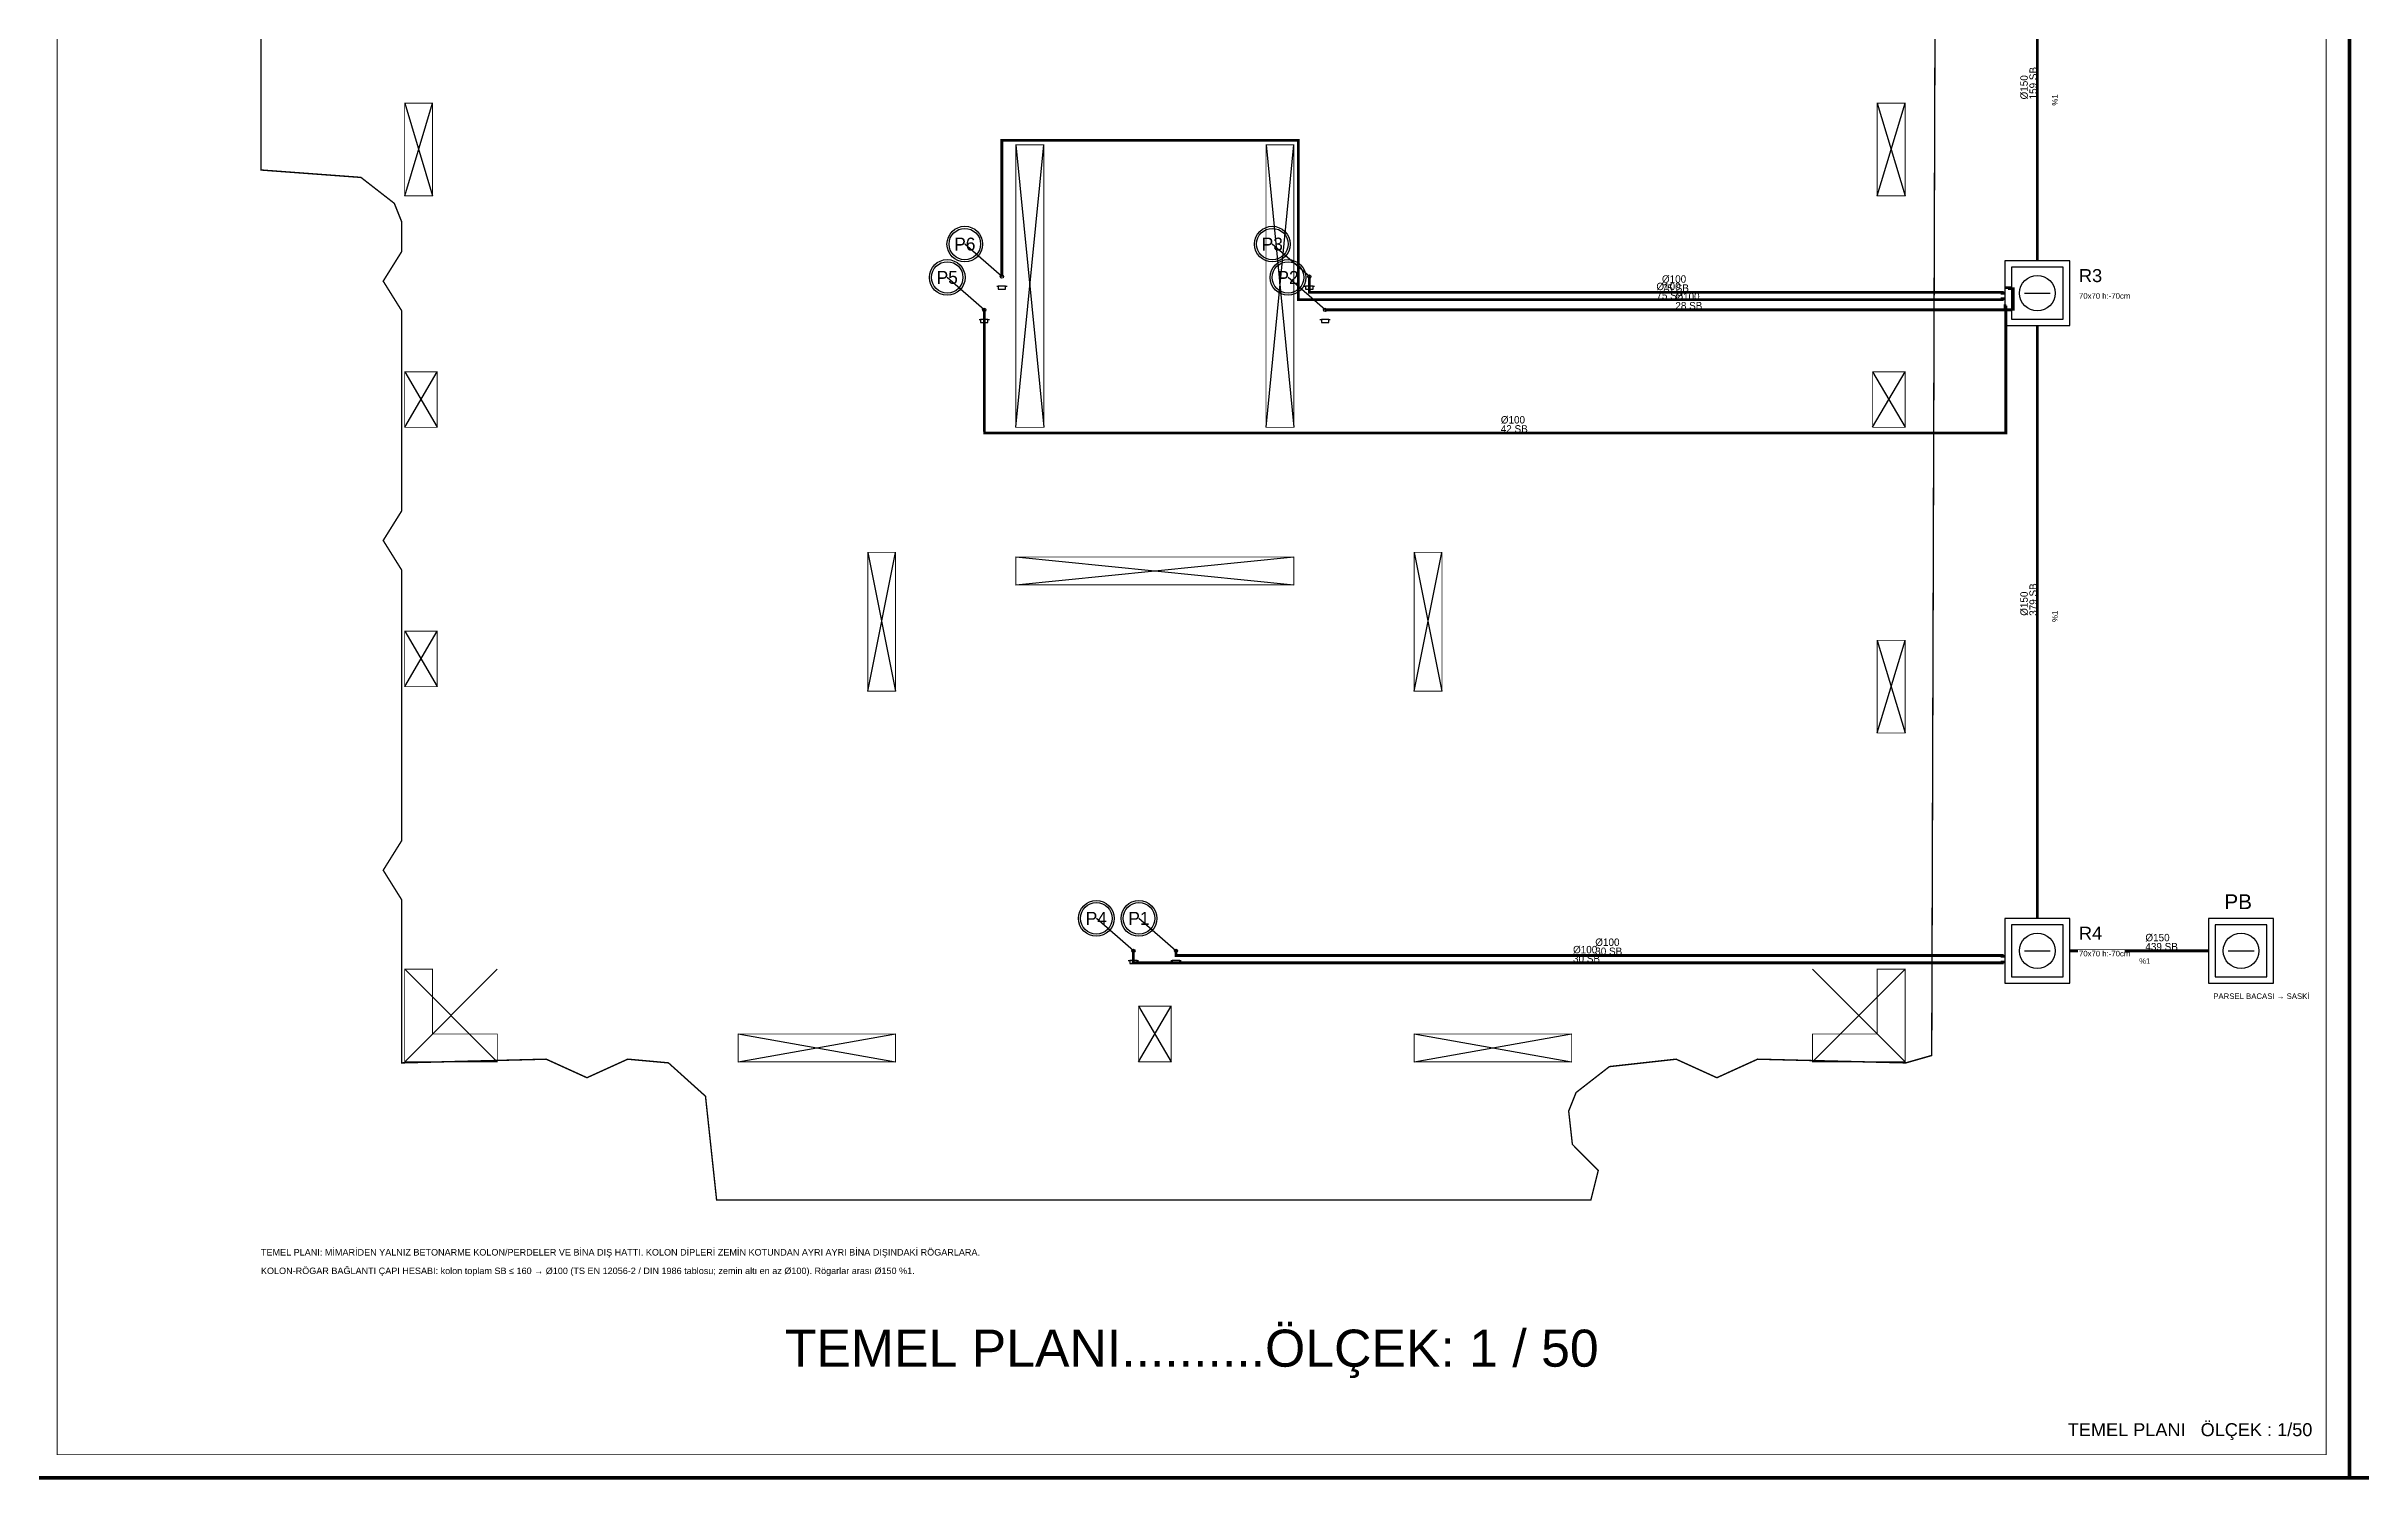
# Model space of a CAD drawing. Header units: centimetres. Extents: x -3962 to 31822, y -2 to 2802.
# Drawn here: x 5013 to 7513, y -2 to 1546 of the extents above; entities that cross this region are included whole.
import ezdxf
from ezdxf.enums import TextEntityAlignment as Align

# ---------------------------------------------------------------- set-up
doc = ezdxf.new("R2010")
doc.units = ezdxf.units.CM
doc.linetypes.add('DASHED', pattern=[18, 12, -6])
doc.linetypes.add('PIS', pattern=[38, 30, -8])
for name, color, linetype in [('ROTAS-BINA-HATTI', 8, 'DASHED'), ('ROTAS-KAT-ADI', 1, 'CONTINUOUS'), ('ROTAS-MIMARI-KOLON', 8, 'CONTINUOUS'), ('ROTAS-PAFTA', 7, 'CONTINUOUS'), ('ROTAS-PIS-SU-BORUSU', 6, 'PIS'), ('ROTAS-PISSU-CAP', 211, 'CONTINUOUS'), ('ROTAS-PISSU-KOLONNO', 211, 'CONTINUOUS'), ('ROTAS-ROGAR', 5, 'CONTINUOUS'), ('ROTAS-TEFRIS', 15, 'CONTINUOUS'), ('ROTAS-YAZI', 7, 'CONTINUOUS')]:
    doc.layers.add(name, color=color, linetype=linetype)
doc.styles.add('ROTAS', font='arial.ttf')

# ---------------------------------------------------------------- blocks, each defined once
blk = doc.blocks.new('ROTAS-PIS-SU-KOLON')
h = blk.add_hatch(color=256)
h.dxf.hatch_style = 1
h.paths.add_polyline_path([(1.5, 0), (1.5, 0.4), (1.3, 0.8), (1.1, 1.1), (0.8, 1.3), (0.4, 1.5), (0, 1.5), (-0.4, 1.5), (-0.8, 1.3), (-1.1, 1.1), (-1.3, 0.8), (-1.5, 0.4), (-1.5, 0), (-1.5, -0.4), (-1.3, -0.8), (-1.1, -1.1), (-0.8, -1.3), (-0.4, -1.5), (0, -1.5), (0.4, -1.5), (0.8, -1.3), (1.1, -1.1), (1.3, -0.8), (1.5, -0.4)])
blk.add_circle((0, 0), 3.5)
blk = doc.blocks.new('ROTAS-KOLON-NO-PIS-SU')
for radius in [27.5, 24.3]:
    blk.add_circle((0, 0), radius)
blk.add_attdef('K', text='', height=20).set_placement((0, 0), align=Align.MIDDLE_CENTER)
blk = doc.blocks.new('ROTAS-PIS-SU-CAP-SB')
for tag, p in [('PSCP_001', (0.83, 1.29)), ('PS_001', (0.83, 0.07))]:
    blk.add_attdef(tag, p, '', height=1)

msp = doc.modelspace()

# ---------------------------------------------------------------- linework, layer by layer
at = {"layer": 'ROTAS-BINA-HATTI', "const_width": 1.5}
msp.add_lwpolyline([(7053, 1716), (7049, 456), (7021, 448), (6861, 452), (6817, 432), (6773, 452), (6701, 444), (6665, 416), (6657, 396), (6661, 360), (6689, 332), (6681, 300), (5737, 300), (5725, 412), (5685, 448), (5641, 452), (5597, 432), (5553, 452), (5397, 448), (5397, 624), (5377, 656), (5397, 688), (5397, 980), (5377, 1012), (5397, 1044), (5397, 1260), (5377, 1292), (5397, 1324), (5397, 1356), (5389, 1376), (5353, 1404), (5245, 1412), (5245, 2128)], dxfattribs=at)
at = {"layer": 'ROTAS-MIMARI-KOLON'}
for p, q in [((5400.2, 1384.2), (5430.2, 1484.2)), ((5400.2, 1484.2), (5430.2, 1384.2)), ((6990.2, 1384.2), (7020.2, 1484.2)), ((6990.2, 1484.2), (7020.2, 1384.2)), ((6060.2, 1134.2), (6090.2, 1439.2)), ((6060.2, 1439.2), (6090.2, 1134.2)), ((6330.2, 1134.2), (6360.2, 1439.2)), ((6330.2, 1439.2), (6360.2, 1134.2)), ((5400.2, 1134.2), (5435.2, 1194.2)), ((5400.2, 1194.2), (5435.2, 1134.2)), ((6985.2, 1134.2), (7020.2, 1194.2)), ((6985.2, 1194.2), (7020.2, 1134.2)), ((5900.2, 849.2), (5930.2, 999.2)), ((5900.2, 999.2), (5930.2, 849.2)), ((6060.2, 964.2), (6360.2, 994.2)), ((6060.2, 994.2), (6360.2, 964.2)), ((6490.2, 849.2), (6520.2, 999.2)), ((6490.2, 999.2), (6520.2, 849.2)), ((5400.2, 854.2), (5435.2, 914.2)), ((5400.2, 914.2), (5435.2, 854.2)), ((6990.2, 804.2), (7020.2, 904.2)), ((6990.2, 904.2), (7020.2, 804.2)), ((5400.2, 449.2), (5500.2, 549.2)), ((5400.2, 549.2), (5500.2, 449.2)), ((6920.2, 449.2), (7020.2, 549.2)), ((6920.2, 549.2), (7020.2, 449.2)), ((6192.7, 449.2), (6227.7, 509.2)), ((6192.7, 509.2), (6227.7, 449.2)), ((5760.2, 449.2), (5930.2, 479.2)), ((5760.2, 479.2), (5930.2, 449.2)), ((6490.2, 449.2), (6660.2, 479.2)), ((6490.2, 479.2), (6660.2, 449.2))]:
    msp.add_line(p, q, dxfattribs=at)
at = {"layer": 'ROTAS-MIMARI-KOLON', "const_width": 1}
for points in [[(5430.2, 1484.2), (5430.2, 1384.2), (5400.2, 1384.2), (5400.2, 1484.2), (5430.2, 1484.2)], [(7020.2, 1484.2), (7020.2, 1384.2), (6990.2, 1384.2), (6990.2, 1484.2), (7020.2, 1484.2)], [(6090.2, 1439.2), (6090.2, 1134.2), (6060.2, 1134.2), (6060.2, 1439.2), (6090.2, 1439.2)], [(6360.2, 1439.2), (6360.2, 1134.2), (6330.2, 1134.2), (6330.2, 1439.2), (6360.2, 1439.2)], [(5435.2, 1194.2), (5435.2, 1134.2), (5400.2, 1134.2), (5400.2, 1194.2), (5435.2, 1194.2)], [(7020.2, 1194.2), (7020.2, 1134.2), (6985.2, 1134.2), (6985.2, 1194.2), (7020.2, 1194.2)], [(5930.2, 999.2), (5930.2, 849.2), (5900.2, 849.2), (5900.2, 999.2), (5930.2, 999.2)], [(6360.2, 964.2), (6060.2, 964.2), (6060.2, 994.2), (6360.2, 994.2), (6360.2, 964.2)], [(6520.2, 999.2), (6520.2, 849.2), (6490.2, 849.2), (6490.2, 999.2), (6520.2, 999.2)], [(5435.2, 914.2), (5435.2, 854.2), (5400.2, 854.2), (5400.2, 914.2), (5435.2, 914.2)], [(7020.2, 904.2), (7020.2, 804.2), (6990.2, 804.2), (6990.2, 904.2), (7020.2, 904.2)], [(5430.2, 549.2), (5430.2, 479.2), (5500.2, 479.2), (5500.2, 449.2), (5400.2, 449.2), (5400.2, 549.2), (5430.2, 549.2)], [(7020.2, 549.2), (7020.2, 449.2), (6920.2, 449.2), (6920.2, 479.2), (6990.2, 479.2), (6990.2, 549.2), (7020.2, 549.2)], [(6227.7, 509.2), (6227.7, 449.2), (6192.7, 449.2), (6192.7, 509.2), (6227.7, 509.2)], [(5930.2, 479.2), (5930.2, 449.2), (5760.2, 449.2), (5760.2, 479.2), (5930.2, 479.2)], [(6660.2, 479.2), (6660.2, 449.2), (6490.2, 449.2), (6490.2, 479.2), (6660.2, 479.2)]]:
    msp.add_lwpolyline(points, close=True, dxfattribs=at)
at = {"layer": 'ROTAS-PAFTA'}
for points, const_width in [([(5000, 0), (7500, 0), (7500, 2800), (5000, 2800)], 4), ([(7500, 0), (10000, 0), (10000, 2800), (7500, 2800)], 4), ([(5025, 25), (7475, 25), (7475, 2775), (5025, 2775)], 1)]:
    msp.add_lwpolyline(points, close=True, dxfattribs=dict(at, const_width=const_width))
at = {"layer": 'ROTAS-PIS-SU-BORUSU'}
for p, q in [((6039.4, 1286.6), (6040.9, 1286.6)), ((6049.1, 1286.6), (6050.6, 1286.6)), ((6371.4, 1286.6), (6372.9, 1286.6)), ((6381.1, 1286.6), (6382.6, 1286.6)), ((6020.4, 1250.6), (6021.9, 1250.6)), ((6030.1, 1250.6), (6031.6, 1250.6)), ((6388.4, 1250.6), (6389.9, 1250.6)), ((6398.1, 1250.6), (6399.6, 1250.6)), ((6181.4, 558.6), (6182.9, 558.6)), ((6191.1, 558.6), (6192.6, 558.6)), ((6227.4, 558.6), (6228.9, 558.6)), ((6237.1, 558.6), (6238.6, 558.6))]:
    msp.add_line(p, q, dxfattribs=at)
at = {"layer": 'ROTAS-PIS-SU-BORUSU', "const_width": 3}
for points in [[(7163, 1649), (7163, 1314)], [(6045, 1297), (6045, 1444), (6365, 1444), (6365, 1272), (7125, 1272), (7125, 1273), (7128, 1273)], [(6377, 1297), (6377, 1280), (7125, 1280), (7125, 1279), (7128, 1279)], [(6394, 1261), (7137, 1261), (7137, 1260), (7137, 1284), (7133, 1284), (7133, 1285), (7128, 1285)], [(6026, 1261), (6026, 1128), (6025, 1128), (7129, 1128), (7129, 1264), (7128, 1264), (7128, 1267)], [(7163, 1244), (7163, 604)], [(6187, 569), (6187, 556), (6185, 556), (7125, 556), (7125, 557), (7128, 557)], [(6233, 569), (6233, 564), (7125, 564), (7125, 563), (7128, 563)], [(7198, 569), (7348, 569)]]:
    msp.add_lwpolyline(points, dxfattribs=at)
at = {"layer": 'ROTAS-PIS-SU-BORUSU'}
for points in [[(6041, 1283.4), (6049, 1283.4), (6049, 1286.6), (6041, 1286.6)], [(6373, 1283.4), (6381, 1283.4), (6381, 1286.6), (6373, 1286.6)], [(6022, 1247.4), (6030, 1247.4), (6030, 1250.6), (6022, 1250.6)], [(6390, 1247.4), (6398, 1247.4), (6398, 1250.6), (6390, 1250.6)], [(6183, 555.4), (6191, 555.4), (6191, 558.6), (6183, 558.6)], [(6229, 555.4), (6237, 555.4), (6237, 558.6), (6229, 558.6)]]:
    msp.add_lwpolyline(points, close=True, dxfattribs=at)
at = {"layer": 'ROTAS-PISSU-KOLONNO'}
for p, q in [((6045, 1297), (6005, 1332)), ((6377, 1297), (6337, 1332)), ((6026, 1261), (5986, 1296)), ((6394, 1261), (6354, 1296)), ((6187, 569), (6147, 604)), ((6233, 569), (6193, 604))]:
    msp.add_line(p, q, dxfattribs=at)
at = {"layer": 'ROTAS-ROGAR'}
for p, q in [((7149, 1279), (7177, 1279)), ((7149, 569), (7177, 569)), ((7369, 569), (7397, 569))]:
    msp.add_line(p, q, dxfattribs=at)
for points in [[(7128, 1244), (7198, 1244), (7198, 1314), (7128, 1314)], [(7135, 1251), (7191, 1251), (7191, 1307), (7135, 1307)], [(7128, 534), (7198, 534), (7198, 604), (7128, 604)], [(7348, 534), (7418, 534), (7418, 604), (7348, 604)], [(7135, 541), (7191, 541), (7191, 597), (7135, 597)], [(7355, 541), (7411, 541), (7411, 597), (7355, 597)]]:
    msp.add_lwpolyline(points, close=True, dxfattribs=at)
for centre in [(7163, 1279), (7163, 569), (7383, 569)]:
    msp.add_circle(centre, 19.2, dxfattribs=at)

# ---------------------------------------------------------------- block references
at = {"layer": 'ROTAS-TEFRIS'}
ref = msp.add_blockref('ROTAS-PIS-SU-CAP-SB', (7163, 1481.5), dxfattribs=dict(at, xscale=8, yscale=8, rotation=90))
ref.add_attrib('PSCP_001', 'Ø150', (7152.7, 1488.2), dxfattribs={"height": 8, "rotation": 90})
ref.add_attrib('PS_001', '159 SB', (7162.5, 1488.2), dxfattribs={"height": 8, "rotation": 90})
ref = msp.add_blockref('ROTAS-KOLON-NO-PIS-SU', (6005, 1332), dxfattribs=dict(at, xscale=0.7, yscale=0.7))
ref.add_attrib('K', 'P6', dxfattribs={"height": 14}).set_placement((6005, 1332), align=Align.MIDDLE_CENTER)
ref = msp.add_blockref('ROTAS-KOLON-NO-PIS-SU', (6337, 1332), dxfattribs=dict(at, xscale=0.7, yscale=0.7))
ref.add_attrib('K', 'P3', dxfattribs={"height": 14}).set_placement((6337, 1332), align=Align.MIDDLE_CENTER)
ref = msp.add_blockref('ROTAS-KOLON-NO-PIS-SU', (5986, 1296), dxfattribs=dict(at, xscale=0.7, yscale=0.7))
ref.add_attrib('K', 'P5', dxfattribs={"height": 14}).set_placement((5986, 1296), align=Align.MIDDLE_CENTER)
ref = msp.add_blockref('ROTAS-KOLON-NO-PIS-SU', (6354, 1296), dxfattribs=dict(at, xscale=0.7, yscale=0.7))
ref.add_attrib('K', 'P2', dxfattribs={"height": 14}).set_placement((6354, 1296), align=Align.MIDDLE_CENTER)
at = {"layer": 'ROTAS-TEFRIS', "xscale": 0.5, "yscale": 0.5}
for p in [(6045, 1297), (6377, 1297), (6026, 1261), (6394, 1261), (6187, 569), (6233, 569)]:
    msp.add_blockref('ROTAS-PIS-SU-KOLON', p, dxfattribs=at)
at = {"layer": 'ROTAS-TEFRIS'}
ref = msp.add_blockref('ROTAS-PIS-SU-CAP-SB', (6745, 1272), dxfattribs=dict(at, xscale=8, yscale=8))
ref.add_attrib('PSCP_001', 'Ø100', (6751.7, 1282.3), dxfattribs={"height": 8})
ref.add_attrib('PS_001', '75 SB', (6751.7, 1272.5), dxfattribs={"height": 8})
ref = msp.add_blockref('ROTAS-PIS-SU-CAP-SB', (6751, 1280), dxfattribs=dict(at, xscale=8, yscale=8))
ref.add_attrib('PSCP_001', 'Ø100', (6757.7, 1290.3), dxfattribs={"height": 8})
ref.add_attrib('PS_001', '75 SB', (6757.7, 1280.5), dxfattribs={"height": 8})
ref = msp.add_blockref('ROTAS-PIS-SU-CAP-SB', (6765.5, 1261), dxfattribs=dict(at, xscale=8, yscale=8))
ref.add_attrib('PSCP_001', 'Ø100', (6772.2, 1271.3), dxfattribs={"height": 8})
ref.add_attrib('PS_001', '28 SB', (6772.2, 1261.5), dxfattribs={"height": 8})
ref = msp.add_blockref('ROTAS-PIS-SU-CAP-SB', (6577, 1128), dxfattribs=dict(at, xscale=8, yscale=8))
ref.add_attrib('PSCP_001', 'Ø100', (6583.7, 1138.3), dxfattribs={"height": 8})
ref.add_attrib('PS_001', '42 SB', (6583.7, 1128.5), dxfattribs={"height": 8})
ref = msp.add_blockref('ROTAS-PIS-SU-CAP-SB', (7163, 924), dxfattribs=dict(at, xscale=8, yscale=8, rotation=90))
ref.add_attrib('PSCP_001', 'Ø150', (7152.7, 930.7), dxfattribs={"height": 8, "rotation": 90})
ref.add_attrib('PS_001', '379 SB', (7162.5, 930.7), dxfattribs={"height": 8, "rotation": 90})
ref = msp.add_blockref('ROTAS-KOLON-NO-PIS-SU', (6147, 604), dxfattribs=dict(at, xscale=0.7, yscale=0.7))
ref.add_attrib('K', 'P4', dxfattribs={"height": 14}).set_placement((6147, 604), align=Align.MIDDLE_CENTER)
ref = msp.add_blockref('ROTAS-KOLON-NO-PIS-SU', (6193, 604), dxfattribs=dict(at, xscale=0.7, yscale=0.7))
ref.add_attrib('K', 'P1', dxfattribs={"height": 14}).set_placement((6193, 604), align=Align.MIDDLE_CENTER)
ref = msp.add_blockref('ROTAS-PIS-SU-CAP-SB', (6679, 564), dxfattribs=dict(at, xscale=8, yscale=8))
ref.add_attrib('PSCP_001', 'Ø100', (6685.7, 574.3), dxfattribs={"height": 8})
ref.add_attrib('PS_001', '30 SB', (6685.7, 564.5), dxfattribs={"height": 8})
ref = msp.add_blockref('ROTAS-PIS-SU-CAP-SB', (7273, 569), dxfattribs=dict(at, xscale=8, yscale=8))
ref.add_attrib('PSCP_001', 'Ø150', (7279.7, 579.3), dxfattribs={"height": 8})
ref.add_attrib('PS_001', '439 SB', (7279.7, 569.5), dxfattribs={"height": 8})
ref = msp.add_blockref('ROTAS-PIS-SU-CAP-SB', (6655, 556), dxfattribs=dict(at, xscale=8, yscale=8))
ref.add_attrib('PSCP_001', 'Ø100', (6661.7, 566.3), dxfattribs={"height": 8})
ref.add_attrib('PS_001', '30 SB', (6661.7, 556.5), dxfattribs={"height": 8})

# ---------------------------------------------------------------- texts
at = {"layer": 'ROTAS-KAT-ADI', "style": 'ROTAS'}
msp.add_text('TEMEL PLANI..........ÖLÇEK: 1 / 50', height=40, dxfattribs=at).set_placement((6250, 120), align=Align.CENTER)
at = {"layer": 'ROTAS-PAFTA', "style": 'ROTAS'}
msp.add_text('TEMEL PLANI   ÖLÇEK : 1/50', height=14, dxfattribs=at).set_placement((7460, 45), align=Align.RIGHT)
at = {"layer": 'ROTAS-PISSU-CAP', "style": 'ROTAS'}
for p in [(7185, 1481.5), (7185, 924)]:
    msp.add_text('%1', height=6, rotation=90, dxfattribs=at).set_placement(p)
msp.add_text('%1', height=6, dxfattribs=at).set_placement((7273, 555))
at = {"layer": 'ROTAS-ROGAR', "style": 'ROTAS'}
for s, height, p in [('R3', 14, (7208, 1291)), ('70x70 h:-70cm', 6, (7208, 1273)), ('PB', 16, (7365, 614)), ('PARSEL BACASI → SASKİ', 6, (7353, 517))]:
    msp.add_text(s, height=height, dxfattribs=at).set_placement(p)
at = {"layer": 'ROTAS-YAZI', "style": 'ROTAS'}
for s, p in [('TEMEL PLANI: MİMARİDEN YALNIZ BETONARME KOLON/PERDELER VE BİNA DIŞ HATTI. KOLON DİPLERİ ZEMİN KOTUNDAN AYRI AYRI BİNA DIŞINDAKİ RÖGARLARA.', (5245, 240)), ('KOLON-RÖGAR BAĞLANTI ÇAPI HESABI: kolon toplam SB ≤ 160 → Ø100 (TS EN 12056-2 / DIN 1986 tablosu; zemin altı en az Ø100). Rögarlar arası Ø150 %1.', (5245, 220))]:
    msp.add_text(s, height=7, dxfattribs=at).set_placement(p)

# ---------------------------------------------------------------- next in the draw order: wipeouts: each hides what was drawn before it
msp.add_wipeout([(7257.4, 562), (7207, 562), (7207, 570), (7257.4, 570)])

# ---------------------------------------------------------------- next in the draw order: texts
at = {"layer": 'ROTAS-ROGAR', "style": 'ROTAS'}
for s, height, p in [('R4', 14, (7208, 581)), ('70x70 h:-70cm', 6, (7208, 563))]:
    msp.add_text(s, height=height, dxfattribs=at).set_placement(p)

doc.saveas('drawing.dxf')
